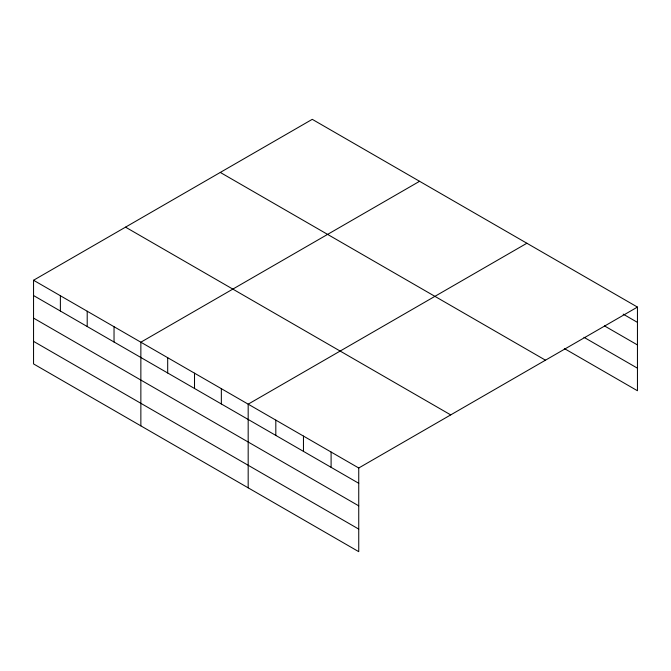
<?xml version="1.0" encoding="UTF-8"?>
<svg xmlns="http://www.w3.org/2000/svg" width="671" height="671" viewBox="0 0 671 671"><rect width="100%" height="100%" fill="white"/><g stroke="black" fill="none" stroke-linecap="round" stroke-linejoin="round"><path stroke-width="1.01" d="M358.742 505.85L358.742 467.997L33.55 280.252L33.55 363.917L358.742 551.663L358.742 505.85L33.55 318.104M564.336 348.543L637.45 390.748L637.45 307.083L312.258 119.337L33.55 280.252M419.576 181.296L140.86 342.202L140.86 425.875M526.886 243.246L248.178 404.16L248.178 487.834M358.742 467.997L637.45 307.083M623.183 314.137L637.45 322.374M604.462 325.896L637.45 344.936M583.955 337.303L637.45 368.186M220.289 172.439L545.473 360.184M125.527 227.15L450.711 414.896M33.55 295.542L358.742 483.288M33.55 341.354L358.742 529.1M331.097 452.036L331.097 467.326M303.46 436.075L303.46 451.373M275.815 420.121L275.815 435.412M221.346 388.668L221.346 403.967M194.515 373.185L194.515 388.475M167.691 357.693L167.691 372.984M114.036 326.718L114.036 342.009M87.205 311.227L87.205 326.517M60.382 295.735L60.382 311.034"/></g></svg>
